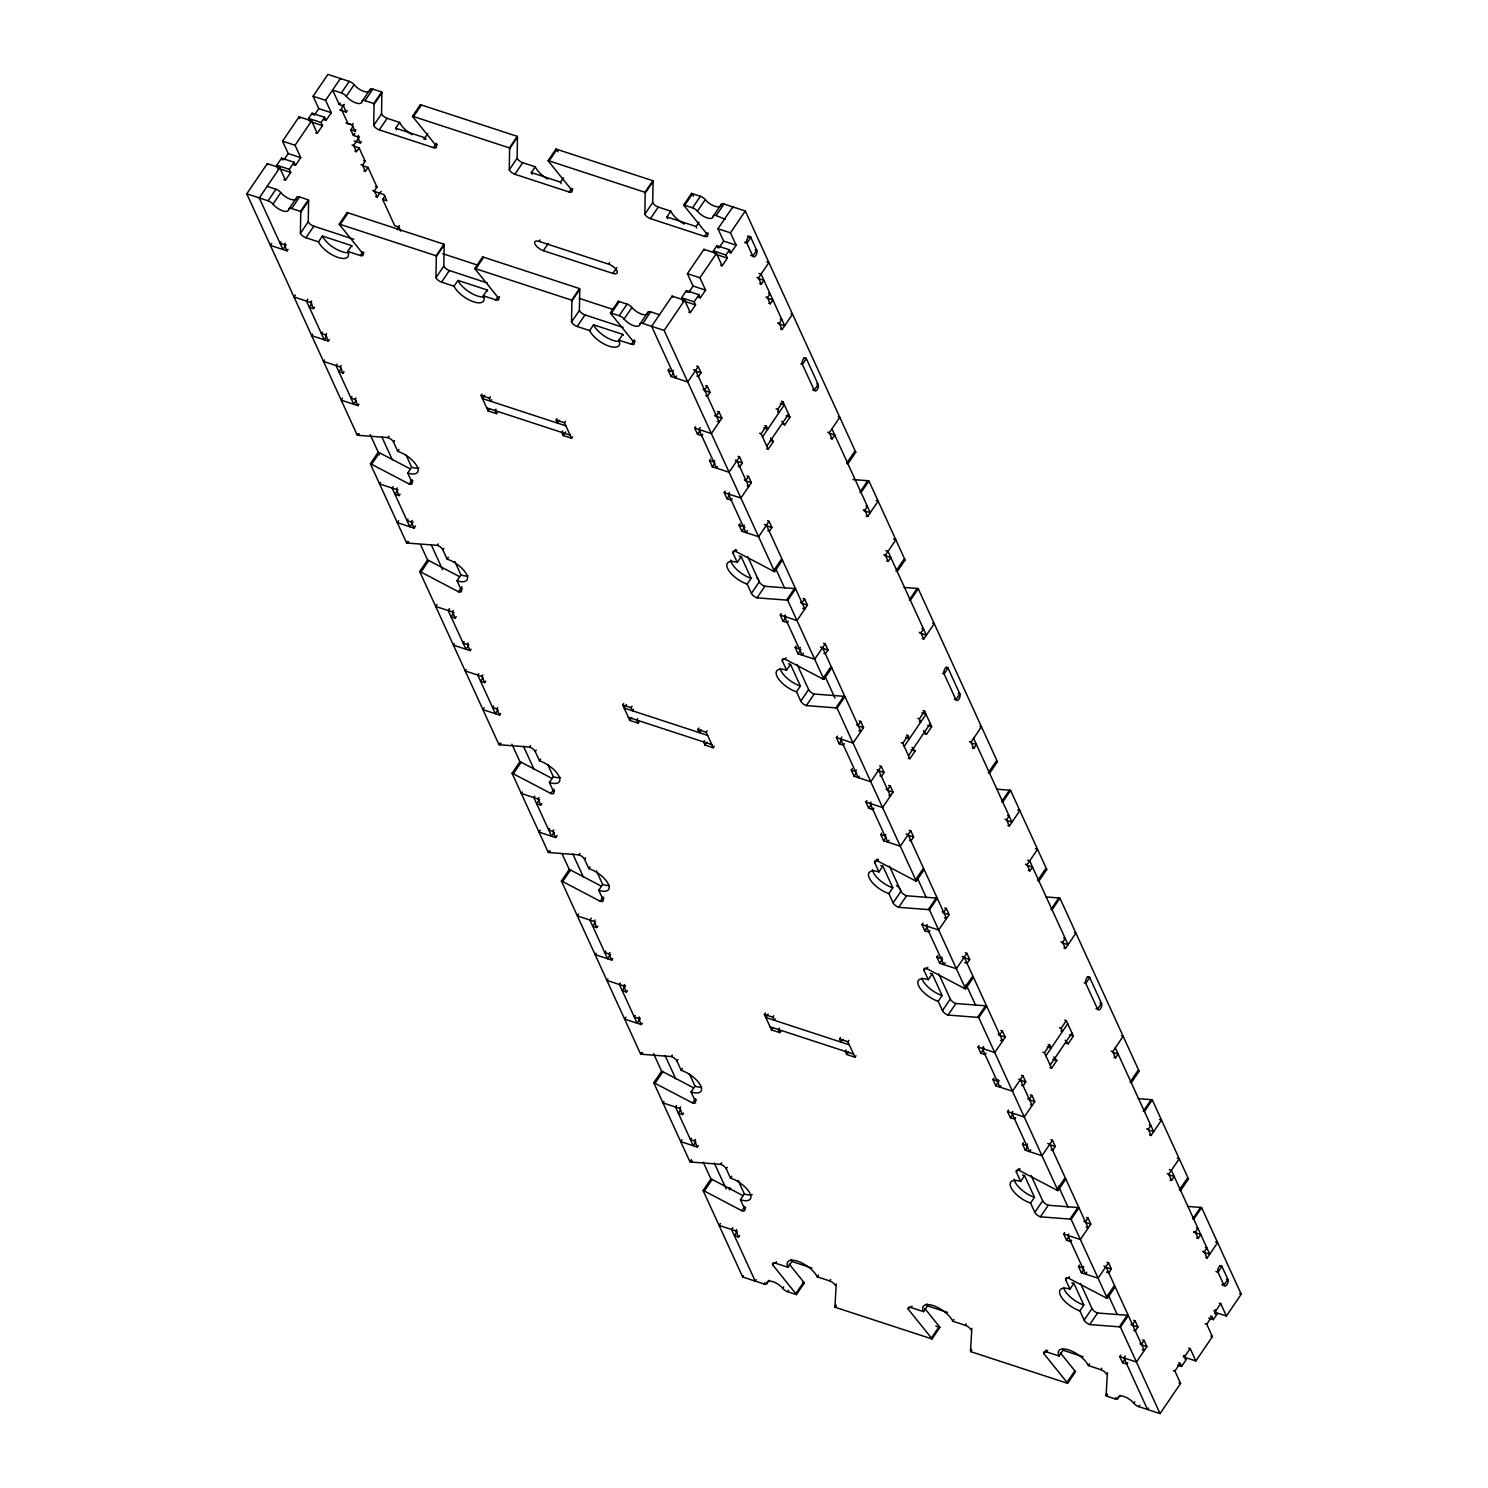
<?xml version="1.0" encoding="UTF-8"?>
<svg xmlns="http://www.w3.org/2000/svg" width="1488" height="1488" viewBox="0 0 1488 1488"><rect width="100%" height="100%" fill="white"/><g stroke="black" fill="none" stroke-linecap="round" stroke-linejoin="round"><path stroke-width="1.5" d="M300.39 233.3L300.743 212.226A5.134 2.139 34.2 0 0 300.502 211.408L308.351 199.857A5.134 2.139 34.2 0 1 308.593 200.675L308.239 221.731L300.39 233.3A5.134 2.139 34.2 0 0 305.97 237.745L318.488 241.856A17.949 7.496 34.2 0 0 338.055 257.461A17.949 7.496 34.2 0 0 347.708 251.416L351.633 245.632L322.412 236.071L318.488 241.856M437.286 144.466L436.3 145.917A5.134 2.139 34.2 0 1 433.547 147.647L379.291 129.884A5.134 2.139 34.2 0 1 373.693 125.42L374.046 104.365A5.134 2.139 34.2 0 0 373.823 103.546L381.672 91.977L372.874 89.113A5.134 2.139 34.2 0 0 369.88 89.875A10.249 4.278 34.2 0 1 363.89 91.438A10.249 4.278 34.2 0 1 354.144 84.723A5.134 2.139 34.2 0 0 349.252 81.375L327.937 74.4L313.094 96.236L318.767 108.605L331.285 112.697L326.039 120.416L323.696 119.635M373.693 125.42L381.542 113.869L381.895 92.814A5.134 2.139 34.2 0 0 381.672 91.977M454.063 286.217L458.006 280.432L487.208 289.993L483.284 295.777A17.949 7.496 34.2 0 1 473.63 301.822A17.949 7.496 34.2 0 1 454.063 286.217L441.545 282.125A5.134 2.139 34.2 0 1 435.965 277.661L436.319 256.606A5.134 2.139 34.2 0 0 436.077 255.769L443.945 244.218L347.113 212.524L339.245 224.093A5.134 2.139 34.2 0 0 339.822 225.023L362.979 253.778A5.134 2.139 34.2 0 1 360.226 255.508L347.708 251.416M435.965 277.661L443.815 266.11L444.168 245.055A5.134 2.139 34.2 0 0 443.945 244.218M572.861 188.846L571.876 190.278A5.134 2.139 34.2 0 1 569.123 192.008L514.867 174.263A5.134 2.139 34.2 0 1 509.268 169.799L509.621 148.744A5.134 2.139 34.2 0 0 509.398 147.907L517.247 136.357L420.416 104.662L412.567 116.231A5.134 2.139 34.2 0 0 413.143 117.161L436.3 145.917M509.268 169.799L517.117 158.249L517.471 137.175A5.134 2.139 34.2 0 0 517.247 136.357M589.657 330.596L593.582 324.812L622.802 334.372L618.859 340.157A17.949 7.496 34.2 0 1 609.224 346.202A17.949 7.496 34.2 0 1 589.657 330.596L577.121 326.486A5.134 2.139 34.2 0 1 571.541 322.022L571.894 300.967A5.134 2.139 34.2 0 0 571.652 300.148L579.52 288.579L482.689 256.903L474.821 268.454A5.134 2.139 34.2 0 0 475.416 269.402L498.573 298.139A5.134 2.139 34.2 0 1 495.802 299.869L483.284 295.777M571.541 322.022L579.39 310.471L579.743 289.416A5.134 2.139 34.2 0 0 579.52 288.579M708.437 233.207L707.451 234.658A5.134 2.139 34.2 0 1 704.698 236.387L650.442 218.624A5.134 2.139 34.2 0 1 644.843 214.16L645.197 193.105A5.134 2.139 34.2 0 0 644.974 192.287L652.823 180.718L555.991 149.042L548.142 160.592A5.134 2.139 34.2 0 0 548.719 161.541L571.876 190.278M644.843 214.16L652.711 202.61L653.065 181.555A5.134 2.139 34.2 0 0 652.823 180.718M924.811 1308.491L939.281 1326.459A5.134 2.139 34.2 0 1 939.858 1327.408L932.009 1338.958L835.177 1307.282A5.134 2.139 34.2 0 1 834.935 1306.445L836.275 1283.939M1060.386 1352.871L1074.857 1370.839A5.134 2.139 34.2 0 1 1075.433 1371.769L1067.584 1383.338L970.753 1351.643A5.134 2.139 34.2 0 1 970.529 1350.825L971.85 1328.319M1173.344 1370.541L1174.906 1371.043L1180.579 1383.431L1160.063 1413.6L1138.748 1406.625A5.134 2.139 34.2 0 1 1133.856 1403.277A10.249 4.278 34.2 0 0 1124.11 1396.562A10.249 4.278 34.2 0 0 1118.12 1398.125A5.134 2.139 34.2 0 1 1115.126 1398.887L1106.328 1396.023A5.134 2.139 34.2 0 1 1106.105 1395.186L1107.444 1372.68M746.548 241.223L746.883 239.828A4.576 2.362 -71.9 0 1 748.799 236.871L749.822 236.406A2.902 1.488 -71.9 0 1 750.659 237.02L756.741 250.3A3.85 1.99 -71.9 0 1 755.83 255.508A3.85 1.99 -71.9 0 1 752.798 256.066L750.715 255.397M410 468.776L379.477 452.761A5.134 2.139 34.2 0 0 378.231 452.24L370.363 463.791A5.134 2.139 34.2 0 1 371.628 464.312L409.2 484.028A5.134 2.139 34.2 0 0 411.953 482.298L407.712 472.998A17.949 7.496 34.2 0 0 417.347 466.953A17.949 7.496 34.2 0 0 397.78 451.348L393.539 442.066A5.134 2.139 34.2 0 0 387.94 437.602L358.348 435.314A5.134 2.139 34.2 0 1 357.213 435.054L246.766 193.812L267.282 163.643L279.8 167.735L285.473 180.122L290.699 172.422L289.286 169.316L276.768 165.224L281.567 158.156L294.085 162.266L295.498 165.354L300.743 157.654L295.07 145.266L282.553 141.174L299.088 116.827L311.606 120.937L317.279 133.306L322.524 125.606L321.092 122.518L308.574 118.408L312.108 113.218L324.626 117.31L326.039 120.416M277.847 168.795L276.768 165.224M283.966 159.811L288.226 153.543L282.553 141.174M314.173 115.357L318.767 108.605M279.8 167.735L259.284 197.923L282.906 249.5L286.18 244.683M295.07 145.266L311.606 120.937M331.285 112.697L325.612 100.328L340.454 78.492L340.864 79.403M246.766 193.812L268.082 200.806L275.95 189.236A5.134 2.139 34.2 0 1 280.823 192.584A10.249 4.278 34.2 0 0 290.588 199.299A10.249 4.278 34.2 0 0 296.558 197.737A5.134 2.139 34.2 0 1 299.553 196.974L308.202 199.801M289.286 169.316L294.085 162.266M321.092 122.518L324.626 117.31M347.206 110.614L346.22 112.046L343.393 105.871L339.208 104.495L332.605 90.061L341.403 92.944L349.252 81.375M339.208 104.495L340.194 103.044M300.353 211.352L291.704 208.525A5.134 2.139 34.2 0 0 288.709 209.306A10.249 4.278 34.2 0 1 282.739 210.85A10.249 4.278 34.2 0 1 272.974 204.154L280.823 192.584M373.823 103.546L365.006 100.663A5.134 2.139 34.2 0 0 362.03 101.444A10.249 4.278 34.2 0 1 356.041 102.988A10.249 4.278 34.2 0 1 346.276 96.292L354.144 84.723M343.393 105.871L344.36 104.42M288.709 209.306L296.558 197.737M362.03 101.444L369.88 89.875M291.704 208.525L299.553 196.974M365.006 100.663L372.874 89.113M271.69 243.474L270.388 245.408L287.072 250.858L288.058 249.426M355.93 129.698L354.962 131.13L352.117 124.955L353.102 123.504M361.361 141.565L360.394 142.997L357.548 136.803L353.381 135.445L350.777 129.772L353.233 126.164M300.743 212.226L308.593 200.675M374.046 104.365L381.895 92.814M281.046 241.856L280.06 243.307L284.245 244.664L287.072 250.858M353.381 135.445L354.851 133.288M284.245 244.664L285.231 243.232M357.548 136.803L358.534 135.371M353.567 146.029L359.054 147.833L356.432 151.683L353.605 145.489L359.482 136.822M305.97 237.745L313.819 226.195L353.735 239.252M379.291 129.884L387.14 118.333L399.658 122.425A17.949 7.496 34.2 0 0 411.99 134.664M362.551 165.633L368.02 167.419L365.397 171.269L362.57 165.094L365.192 161.243L359.054 147.833M396.608 129.828A17.949 7.496 34.2 0 1 395.734 128.21L399.658 122.425M339.822 225.023L347.69 213.472A5.134 2.139 34.2 0 1 347.113 212.524M413.143 117.161L420.992 105.611A5.134 2.139 34.2 0 1 420.416 104.662M295.312 295.052L293.992 296.986L310.694 302.436L313.522 308.63L314.507 307.198M381.133 191.282L377.208 197.067L374.381 190.873L377.003 187.023L368.02 167.419M307.83 299.144L306.509 301.078L324.235 339.766L326.523 336.4M310.694 302.436L311.68 301.004M311.81 303.664L309.355 307.272L313.522 308.63M400.774 231.198L398.877 227.069L394.711 225.711L382.658 199.411L384.908 196.1M425.512 139.295A17.949 7.496 34.2 0 0 424.954 137.77L427.893 133.436M360.226 255.508L362.681 251.9M433.547 147.647L436.486 143.313M362.979 253.778L363.965 252.328M312.685 334.223L311.717 335.674L328.402 341.124L329.387 339.692M322.375 332.122L321.389 333.572L325.574 334.949L328.402 341.124M325.574 334.949L326.56 333.498M324.496 360.003L323.51 361.454L340.213 366.922L343.04 373.116L344.026 371.665M337.013 364.114L336.046 365.546L353.753 404.234L356.376 400.384M340.213 366.922L341.198 365.471M341.329 368.131L338.873 371.74L343.04 373.116M436.319 256.606L444.168 245.055M509.621 148.744L517.471 137.175M342.538 398.207L341.236 400.142L357.92 405.61L358.906 404.159M351.893 396.608L350.908 398.059L355.093 399.416L357.92 405.61M355.093 399.416L356.078 397.966M441.545 282.125L449.413 270.556L487.487 283.036M514.867 174.263L522.716 162.694L535.234 166.805A17.949 7.496 34.2 0 0 547.584 179.025M532.183 174.208A17.949 7.496 34.2 0 1 531.309 172.571L535.234 166.805M357.213 435.054L358.199 433.622M358.348 435.314L359.333 433.882M475.416 269.402L483.265 257.833A5.134 2.139 34.2 0 1 482.689 256.903M548.719 161.541L556.568 149.972A5.134 2.139 34.2 0 1 555.991 149.042M561.088 183.656A17.949 7.496 34.2 0 0 560.53 182.131L563.468 177.797M387.94 437.602L388.926 436.151M371.628 464.312L379.477 452.761M393.539 442.066L394.525 440.615M495.802 299.869L497.773 296.986M569.123 192.008L571.578 188.399M498.573 298.139L499.54 296.707M539.084 241.391L608.648 264.157A7.682 3.218 34.2 0 1 617.036 270.853A7.682 3.218 34.2 0 1 612.907 273.439L543.343 250.672A7.682 3.218 34.2 0 1 534.955 243.976A7.682 3.218 34.2 0 1 539.084 241.391L540.07 239.94M397.78 451.348L399.007 449.543M380.593 482.521L379.607 483.953L396.292 489.422L399.137 495.616L400.105 494.165M543.343 250.672L548.254 243.455M393.111 486.613L392.125 488.064L409.832 526.752L413.106 521.935M396.292 489.422L397.277 487.971M407.712 472.998L411.637 467.232L406.057 455.049M397.91 489.905L394.952 494.239L399.137 495.616M409.2 484.028L412.139 479.694M411.953 482.298L412.939 480.847M497.438 412.213L496.453 413.664L488.101 410.93L481.015 395.455L482 394.022M398.617 520.726L397.315 522.641L414.017 528.11L415.487 525.934M484.772 395.138L482.447 398.561L565.905 425.866M491.765 399.844L490.78 401.295L489.366 398.189L490.352 396.738M407.991 519.107L407.005 520.558L411.172 521.916L414.017 528.11M411.172 521.916L412.157 520.465M488.101 410.93L489.571 408.772M496.025 409.126L495.039 410.576L496.453 413.664M459.346 576.526L428.804 560.511A5.134 2.139 34.2 0 0 427.558 559.99L419.709 571.541A5.134 2.139 34.2 0 1 420.955 572.062L458.527 591.778A5.134 2.139 34.2 0 0 461.299 590.048L457.039 580.766A17.949 7.496 34.2 0 0 466.693 574.703A17.949 7.496 34.2 0 0 447.125 559.097L442.866 549.816A5.134 2.139 34.2 0 0 437.286 545.352L407.675 543.083A5.134 2.139 34.2 0 1 406.54 542.822L407.526 541.372M571.894 300.967L579.743 289.416M645.197 193.105L653.065 181.555M407.675 543.083L408.661 541.632M608.648 264.157L609.634 262.706M612.907 273.439L616.832 267.654M577.121 326.486L584.989 314.935L623.063 327.397M650.442 218.624L658.291 207.074L670.809 211.166A17.949 7.496 34.2 0 0 684.275 224.056M437.286 545.352L438.253 543.901M420.955 572.062L428.804 560.511M667.759 218.569A17.949 7.496 34.2 0 1 666.884 216.95L670.809 211.166M442.866 549.816L443.852 548.365M618.859 340.157L631.396 344.249A5.134 2.139 34.2 0 0 634.148 342.519L610.991 313.763A5.134 2.139 34.2 0 1 610.415 312.815L618.264 301.264L627.062 304.147A5.134 2.139 34.2 0 1 631.954 307.495A10.249 4.278 34.2 0 0 641.7 314.191A10.249 4.278 34.2 0 0 647.689 312.647A5.134 2.139 34.2 0 1 650.684 311.866L659.482 314.749M707.451 234.658L684.294 205.902A5.134 2.139 34.2 0 1 683.717 204.953L691.567 193.403L700.383 196.286A5.134 2.139 34.2 0 1 705.256 199.634A10.249 4.278 34.2 0 0 715.021 206.33A10.249 4.278 34.2 0 0 720.992 204.786A5.134 2.139 34.2 0 1 723.986 204.005L745.302 210.998L855.767 452.222L847.9 463.791A5.134 2.139 34.2 0 1 846.653 463.27L854.503 451.72A5.134 2.139 34.2 0 0 855.767 452.222M610.991 313.763L618.841 302.213A5.134 2.139 34.2 0 1 618.264 301.264M684.294 205.902L692.162 194.351A5.134 2.139 34.2 0 1 691.567 193.403M447.125 559.097L448.353 557.293M610.415 312.815L619.213 315.698L627.062 304.147M683.717 204.953L692.515 207.836L700.383 196.286M1160.063 1413.6L1120.464 1327.11A5.134 2.139 34.2 0 0 1119.329 1326.831L1089.737 1324.562A5.134 2.139 34.2 0 1 1084.138 1320.098L1079.897 1310.816A17.949 7.496 34.2 0 1 1060.33 1295.211A17.949 7.496 34.2 0 1 1069.965 1289.147L1065.724 1279.866A5.134 2.139 34.2 0 1 1068.477 1278.136L1106.068 1297.852L1113.917 1286.302A5.134 2.139 34.2 0 0 1115.163 1286.822L1107.314 1298.373L1071.137 1219.342A5.134 2.139 34.2 0 0 1070.002 1219.081L1040.391 1216.812A5.134 2.139 34.2 0 1 1034.811 1212.348L1030.552 1203.067A17.949 7.496 34.2 0 1 1010.984 1187.461A17.949 7.496 34.2 0 1 1020.638 1181.398L1016.397 1172.116A5.134 2.139 34.2 0 1 1019.15 1170.386L1056.722 1190.102L1064.571 1178.533A5.134 2.139 34.2 0 0 1065.836 1179.054L1057.987 1190.623L978.769 1017.625A5.134 2.139 34.2 0 0 977.635 1017.364L948.042 1015.076A5.134 2.139 34.2 0 1 942.443 1010.612L938.203 1001.331A17.949 7.496 34.2 0 1 918.635 985.726A17.949 7.496 34.2 0 1 928.289 979.681L924.029 970.381A5.134 2.139 34.2 0 1 926.782 968.651L964.373 988.367L972.222 976.816A5.134 2.139 34.2 0 0 973.468 977.337L965.619 988.888L929.442 909.856A5.134 2.139 34.2 0 0 928.307 909.596L898.715 907.327A5.134 2.139 34.2 0 1 893.116 902.863L888.875 893.581A17.949 7.496 34.2 0 1 869.29 877.976A17.949 7.496 34.2 0 1 878.943 871.912L874.702 862.631A5.134 2.139 34.2 0 1 877.455 860.901L915.027 880.617L922.895 869.048A5.134 2.139 34.2 0 0 924.141 869.569L916.292 881.138L837.074 708.139A5.134 2.139 34.2 0 0 835.94 707.879L806.347 705.591A5.134 2.139 34.2 0 1 800.767 701.146L796.508 691.846A17.949 7.496 34.2 0 1 776.941 676.24A17.949 7.496 34.2 0 1 786.594 670.195L782.335 660.914A5.134 2.139 34.2 0 1 785.087 659.184L822.678 678.881L830.527 667.331A5.134 2.139 34.2 0 0 831.773 667.852L823.924 679.402L787.747 600.371A5.134 2.139 34.2 0 0 786.613 600.11L757.02 597.841A5.134 2.139 34.2 0 1 751.421 593.377L747.181 584.096A17.949 7.496 34.2 0 1 727.613 568.49A17.949 7.496 34.2 0 1 737.248 562.427L733.007 553.145A5.134 2.139 34.2 0 1 735.76 551.416L773.332 571.132L781.2 559.581A5.134 2.139 34.2 0 0 782.446 560.102L774.597 571.652L664.15 330.41L642.816 323.435A5.134 2.139 34.2 0 0 639.821 324.198A10.249 4.278 34.2 0 1 633.851 325.76A10.249 4.278 34.2 0 1 624.086 319.046L631.954 307.495M725.344 219.35L716.137 215.574A5.134 2.139 34.2 0 0 713.143 216.337A10.249 4.278 34.2 0 1 707.153 217.899A10.249 4.278 34.2 0 1 697.407 211.184L705.256 199.634M559.525 420.248L557.572 423.131L556.159 420.044L557.126 418.593M437.007 604.537L435.686 606.472L452.389 611.921L455.216 618.115L456.202 616.664M696.663 228.036A17.949 7.496 34.2 0 0 696.105 226.511L699.044 222.177M457.039 580.766L460.964 574.982L454.77 561.441M572.564 436.802L571.578 438.253L564.491 422.778L565.477 421.327M562.799 430.981L561.813 432.431L563.227 435.519L571.578 438.253M563.227 435.519L565.682 431.911M639.821 324.198L647.689 312.647M713.143 216.337L720.992 204.786M458.527 591.778L461.968 586.718M461.299 590.048L462.266 588.597M642.816 323.435L650.684 311.866M716.137 215.574L723.986 204.005M449.525 608.629L448.204 610.564L465.93 649.252L468.869 644.918M631.396 344.249L634.334 339.915M704.698 236.387L707.153 232.779M634.148 342.519L635.134 341.068M452.389 611.921L453.375 610.489M453.989 612.424L451.05 616.757L455.216 618.115M733.193 207.799L732.784 206.888L717.96 228.724L730.478 232.816L736.132 245.204L730.906 252.904L729.492 249.817L716.974 245.706L713.44 250.895L725.958 255.006L727.372 258.094L722.145 265.794L716.472 253.425L703.954 249.333L687.4 273.662L699.918 277.754L705.591 290.141L700.364 297.842L698.951 294.754L686.414 290.662L681.616 297.712L694.133 301.822L695.566 304.91L690.32 312.61L684.647 300.241L672.13 296.131L651.632 326.318L675.236 377.896L676.556 375.962M682.713 301.283L681.616 297.712M688.814 292.299L693.073 286.049L687.4 273.662M719.039 247.845L723.614 241.093L717.96 228.724M664.15 330.41L684.647 300.241M699.918 277.754L716.472 253.425M730.478 232.816L745.302 210.998M454.379 643.709L453.394 645.141L470.096 650.609L471.082 649.159M694.133 301.822L698.951 294.754M725.958 255.006L729.492 249.817M464.07 641.607L463.084 643.058L467.269 644.416L470.096 650.609M467.269 644.416L468.236 642.983M750.826 237.392L746.902 243.176L744.818 242.488M696.663 366.067L698.225 366.587L687.754 381.988L671.069 376.52L668.224 370.345L669.209 368.894M466.19 669.488L465.205 670.939L481.907 676.408L484.735 682.601L485.72 681.151M673.394 370.252L672.409 371.702L668.224 370.345M671.069 376.52L673.525 372.911M478.708 673.599L477.722 675.031L495.448 713.719L498.052 709.869M481.907 676.408L482.893 674.957M483.023 677.617L480.568 681.225L484.735 682.601M758.434 278.516L763.902 280.321L761.279 284.171L758.452 277.977L768.924 262.576L766.841 261.888M698.225 366.587L701.071 372.763L698.449 376.631L696.886 376.111M484.232 707.693L482.912 709.627L499.615 715.096L500.6 713.645M705.647 385.671L707.209 386.173L704.587 390.042L703.024 389.521M767.399 298.121L772.886 299.925L770.263 303.775L767.417 297.581L770.04 293.731L768.478 293.21M493.588 706.093L492.602 707.525L496.787 708.902L499.615 715.096M707.209 386.173L710.036 392.367L707.414 396.217L705.851 395.715M496.787 708.902L497.755 707.451M702.671 434.217L701.685 435.668L697.519 434.291L694.673 428.098L695.659 426.665M700.16 427.54L698.858 429.474L716.565 468.162L717.551 466.711M697.519 434.291L699.974 430.683M717.458 411.451L719.02 411.971L716.398 415.822L714.835 415.319M790.984 313.633L792.546 314.154L782.074 329.555L779.228 323.361L781.851 319.511L780.289 319.009M551.695 778.243L521.172 762.228A5.134 2.139 34.2 0 0 519.907 761.726L512.058 773.276A5.134 2.139 34.2 0 1 513.323 773.797L550.895 793.495A5.134 2.139 34.2 0 0 553.648 791.765L549.407 782.483A17.949 7.496 34.2 0 0 559.042 776.438A17.949 7.496 34.2 0 0 539.474 760.833L535.234 751.533A5.134 2.139 34.2 0 0 529.635 747.088L500.042 744.8A5.134 2.139 34.2 0 1 498.908 744.539L499.894 743.107M719.02 411.971L721.847 418.165L711.376 433.566L694.673 428.098M500.042 744.8L501.028 743.368M737.992 456.332L739.555 456.853L729.083 472.254L712.399 466.786L709.553 460.61L710.539 459.16M714.705 460.517L713.738 461.968L709.553 460.61M712.399 466.786L714.854 463.177M529.635 747.088L530.621 745.637M513.323 773.797L521.172 762.228M535.234 751.533L536.219 750.101M770.449 437.937L773.425 441.545L768.18 449.264L761.093 433.789L766.339 426.07L764.776 425.568M777.536 411.971L779.098 412.474L777.685 409.386L782.93 401.686L781.349 401.165M539.474 760.833L540.702 759.01M739.555 456.853L742.4 463.028L739.778 466.897L738.215 466.376M732.189 498.685L731.203 500.135L727.037 498.778L724.191 492.584L725.177 491.133M762.544 436.858L784.362 404.755L780.177 403.378M522.269 792.007L521.302 793.439L537.986 798.907L540.832 805.101L541.799 803.65M729.362 492.509L728.376 493.942L746.083 532.63L747.385 530.714M727.037 498.778L729.976 494.444M766.785 446.14L788.603 414.036M746.976 475.937L748.538 476.439L745.916 480.308L744.353 479.787M783.209 424.34L784.771 424.861L789.998 417.161L782.93 401.686M534.806 796.099L533.82 797.549L551.527 836.219L554.15 832.369M748.538 476.439L751.366 482.633L740.894 498.052L724.191 492.584M537.986 798.907L538.972 797.456M549.407 782.483L553.331 776.717L547.751 764.516M539.605 799.391L536.647 803.725L540.832 805.101M550.895 793.495L553.834 789.161M553.648 791.765L554.633 790.333M767.51 520.819L769.073 521.321L758.601 536.74L741.917 531.272L739.071 525.078L740.057 523.627M744.242 525.004L743.256 526.436L739.071 525.078M639.133 721.699L638.147 723.149L629.796 720.415L622.709 704.94L623.695 703.489M741.917 531.272L744.856 526.938M540.311 830.211L539.009 832.127L555.694 837.595L557.182 835.419M626.467 704.605L624.123 708.046L707.6 735.351M733.007 553.145L735.463 549.537M735.76 551.416L736.746 549.983M633.46 709.33L632.474 710.762L631.061 707.674L632.047 706.223M549.667 828.593L548.7 830.044L552.866 831.401L555.694 837.595M552.866 831.401L553.852 829.951M629.796 720.415L631.768 717.532M737.248 562.427L741.191 556.661A17.949 7.496 34.2 0 0 739.108 556.084M829.281 433.268L834.749 435.054L832.127 438.904L829.3 432.729L839.771 417.31L838.209 416.807M637.72 718.611L636.734 720.062L638.147 723.149M601.04 886.011L570.499 869.996A5.134 2.139 34.2 0 0 569.253 869.476L561.404 881.026A5.134 2.139 34.2 0 1 562.65 881.547L600.222 901.263A5.134 2.139 34.2 0 0 602.975 899.533L598.734 890.252A17.949 7.496 34.2 0 0 608.387 884.188A17.949 7.496 34.2 0 0 588.82 868.583L584.561 859.301A5.134 2.139 34.2 0 0 578.981 854.837L549.37 852.568A5.134 2.139 34.2 0 1 548.235 852.289L549.221 850.857M549.37 852.568L550.355 851.117M769.073 521.321L771.919 527.515L769.296 531.365L767.734 530.844M747.181 584.096L751.105 578.311L741.191 556.661M751.421 593.377L759.271 581.827L747.776 556.679M578.981 854.837L579.948 853.387M562.65 881.547L570.499 869.996M757.02 597.841L764.869 586.291L794.462 588.56A5.134 2.139 34.2 0 1 795.596 588.82L787.747 600.371M584.561 859.301L585.547 857.851M588.82 868.583L590.048 866.779M701.22 729.734L699.267 732.617L697.835 729.529L698.821 728.078M786.613 600.11L794.462 588.56M867.783 480.698L859.915 492.249A5.134 2.139 34.2 0 1 861.05 492.509L868.918 480.959A5.134 2.139 34.2 0 0 867.783 480.698L852.977 479.564M788.268 621.203L787.301 622.635L783.116 621.277L780.289 615.083L781.274 613.633M578.683 914.023L577.381 915.938L594.084 921.407L596.911 927.601L597.897 926.15M785.441 615.009L784.455 616.46L802.162 655.129L803.483 653.213M598.734 890.252L602.659 884.467L596.465 870.926M714.259 746.288L713.273 747.739L706.186 732.263L707.172 730.813M783.116 621.277L786.073 616.943M704.494 740.466L703.508 741.917L704.921 745.004L713.273 747.739M704.921 745.004L706.893 742.121M803.055 598.436L804.617 598.957L801.995 602.807L800.432 602.287M876.06 500.452L878.143 501.121L867.671 516.541L864.844 510.347L867.467 506.497L865.886 505.994M600.222 901.263L603.179 896.929M602.975 899.533L603.961 898.082M591.22 918.115L589.899 920.049L607.606 958.737L610.564 954.403M804.617 598.957L807.463 605.132L796.973 620.552L780.289 615.083M594.084 921.407L595.051 919.975M595.684 921.909L592.745 926.243L596.911 927.601M782.335 660.914L783.804 658.738M785.087 659.184L786.073 657.733M823.608 643.318L825.17 643.82L814.699 659.24L797.996 653.771L795.169 647.578L796.154 646.145M800.321 647.503L799.335 648.954L795.169 647.578M786.594 670.195L790.519 664.411A17.949 7.496 34.2 0 0 788.435 663.834M797.996 653.771L800.935 649.438M596.074 953.194L595.088 954.626L611.791 960.095L612.777 958.644M605.765 951.092L604.779 952.543L608.964 953.901L611.791 960.095M608.964 953.901L609.931 952.469M884.579 555.508L890.828 557.554L888.224 561.422L885.379 555.229L895.85 539.809L893.507 539.047M796.508 691.846L800.432 686.08L790.519 664.411M825.17 643.82L827.998 650.014L825.375 653.864L823.813 653.362M607.885 978.974L606.899 980.425L623.602 985.893L626.429 992.068L627.415 990.636M800.767 701.146L808.616 689.576L797.103 664.429M905.095 559.99L897.245 571.541A5.134 2.139 34.2 0 1 895.981 571.02L903.848 559.469A5.134 2.139 34.2 0 0 905.095 559.99L868.918 480.959M806.347 705.591L814.196 694.04L843.808 696.31A5.134 2.139 34.2 0 1 844.942 696.57L837.074 708.139M620.403 983.084L619.417 984.517L637.143 1023.205L640.398 1018.387M623.602 985.893L624.569 984.442M625.685 985.651L622.263 990.71L626.429 992.068M625.927 1017.178L624.607 1019.113L641.309 1024.562L642.295 1023.13M835.94 707.879L843.808 696.31M917.11 588.448L909.261 600.017A5.134 2.139 34.2 0 1 910.396 600.278L918.245 588.709A5.134 2.139 34.2 0 0 917.11 588.448L904.165 587.462M635.283 1015.579L634.297 1017.011L638.482 1018.387L641.309 1024.562M638.482 1018.387L639.449 1016.936M844.366 743.702L843.38 745.153L839.213 743.777L836.368 737.583L837.353 736.151M841.855 737.025L840.553 738.959L858.26 777.647L859.246 776.197M839.213 743.777L841.669 740.168M859.134 720.936L860.715 721.457L858.092 725.307L856.53 724.786M932.66 623.119L934.241 623.639L923.769 639.04L920.923 632.846L923.546 628.996L921.983 628.494M693.389 1087.728L662.867 1071.713A5.134 2.139 34.2 0 0 661.602 1071.193L653.753 1082.762A5.134 2.139 34.2 0 1 654.999 1083.283L692.59 1102.98A5.134 2.139 34.2 0 0 695.342 1101.25L691.083 1091.969A17.949 7.496 34.2 0 0 700.736 1085.924A17.949 7.496 34.2 0 0 681.169 1070.3L676.928 1061.018A5.134 2.139 34.2 0 0 671.33 1056.554L641.737 1054.285A5.134 2.139 34.2 0 1 640.603 1054.025L641.588 1052.574M860.715 721.457L863.542 727.651L853.07 743.051L836.368 737.583M641.737 1054.285L642.723 1052.834M879.687 765.818L881.249 766.339L870.778 781.739L854.093 776.271L851.248 770.077L852.233 768.645M856.4 770.003L855.433 771.454L851.248 770.077M854.093 776.271L856.53 772.663M671.33 1056.554L672.316 1055.122M654.999 1083.283L662.867 1071.713M676.928 1061.018L677.896 1059.586M912.125 747.422L915.12 751.031L909.875 758.75L902.788 743.275L908.033 735.556L906.471 735.053M919.231 721.457L920.793 721.959L919.379 718.871L924.606 711.171L923.044 710.65M681.169 1070.3L682.397 1068.496M881.249 766.339L884.095 772.514L881.473 776.364L879.91 775.862M873.884 808.17L872.898 809.621L868.732 808.263L865.886 802.069L866.872 800.618M904.239 746.325L926.057 714.24L921.872 712.864M663.964 1101.473L662.997 1102.924L679.681 1108.393L682.508 1114.586L683.494 1113.136M871.057 801.995L870.071 803.427L887.778 842.115L889.08 840.199M868.732 808.263L871.187 804.636M908.48 755.625L930.298 723.521M888.652 785.422L890.233 785.924L887.611 789.775L886.048 789.272M924.904 733.826L926.466 734.347L931.693 726.646L924.606 711.171M676.482 1105.584L675.515 1107.016L693.222 1145.704L695.845 1141.854M890.233 785.924L893.06 792.118L882.589 807.538L865.886 802.069M679.681 1108.393L680.667 1106.942M691.083 1091.969L695.026 1086.184L689.446 1074.001M680.797 1109.602L678.342 1113.21L682.508 1114.586M692.59 1102.98L695.528 1098.646M695.342 1101.25L696.328 1099.818M909.205 830.285L910.768 830.806L900.296 846.207L883.612 840.757L880.766 834.563L881.752 833.113M885.918 834.489L884.951 835.921L880.766 834.563M780.828 1031.184L779.842 1032.635L771.491 1029.901L764.404 1014.425L765.39 1012.975M883.612 840.757L886.067 837.13M682.006 1139.678L680.704 1141.612L697.388 1147.081L698.374 1145.63M768.143 1014.091L765.818 1017.513L849.295 1044.836M874.702 862.631L877.157 859.022M877.455 860.901L878.441 859.469M775.155 1018.815L774.169 1020.247L772.756 1017.16L773.741 1015.709M691.362 1138.078L690.395 1139.51L694.561 1140.887L697.388 1147.081M694.561 1140.887L695.547 1139.436M771.491 1029.901L772.96 1027.724M878.943 871.912L882.868 866.146A17.949 7.496 34.2 0 0 880.803 865.551M970.957 742.754L976.444 744.539L973.822 748.39L970.994 742.196L981.466 726.795L979.904 726.274M779.396 1028.096L778.429 1029.529L779.842 1032.635M742.735 1195.496L712.194 1179.482A5.134 2.139 34.2 0 0 710.948 1178.961L703.08 1190.512A5.134 2.139 34.2 0 1 704.345 1191.032L741.917 1210.748A5.134 2.139 34.2 0 0 744.67 1209.019L740.429 1199.719A17.949 7.496 34.2 0 0 750.082 1193.674A17.949 7.496 34.2 0 0 730.515 1178.068L726.256 1168.787A5.134 2.139 34.2 0 0 720.657 1164.323L691.064 1162.035A5.134 2.139 34.2 0 1 689.93 1161.775L691.399 1159.617M691.064 1162.035L692.05 1160.603M910.768 830.806L913.613 837L910.991 840.85L909.428 840.329M888.875 893.581L892.8 887.797L882.868 866.146M893.116 902.863L900.965 891.312L889.452 866.165M720.657 1164.323L721.643 1162.872M704.345 1191.032L712.194 1179.482M997.444 761.707L989.594 773.276A5.134 2.139 34.2 0 1 988.348 772.756L996.197 761.186A5.134 2.139 34.2 0 0 997.444 761.707L918.245 588.709M898.715 907.327L906.564 895.776L936.157 898.045A5.134 2.139 34.2 0 1 937.291 898.306L929.442 909.856M726.256 1168.787L727.241 1167.336M730.515 1178.068L731.743 1176.264M729.287 1189.768L730.255 1188.335L728.692 1187.815M842.915 1039.219L840.943 1042.102L839.53 1039.015L840.515 1037.564M928.307 909.596L936.157 898.045M1009.478 790.184L1001.61 801.734A5.134 2.139 34.2 0 1 1002.745 801.995L1010.612 790.444A5.134 2.139 34.2 0 0 1009.478 790.184L996.514 789.179M929.963 930.688L928.977 932.12L924.811 930.763L921.983 924.569L922.969 923.118M720.378 1223.508L719.076 1225.424L735.779 1230.892L738.606 1237.086L739.592 1235.635M927.136 924.494L926.15 925.927L943.857 964.615L945.178 962.699M740.429 1199.719L744.353 1193.953L738.16 1180.412M855.953 1055.773L854.968 1057.224L847.881 1041.749L848.867 1040.298M924.811 930.763L927.749 926.429M846.188 1049.951L845.203 1051.384L846.616 1054.49L854.968 1057.224M846.616 1054.49L848.588 1051.588M944.75 907.922L946.312 908.443L943.69 912.293L942.127 911.772M1017.755 809.937L1019.838 810.607L1009.366 826.026L1006.539 819.832L1009.143 815.982L1007.581 815.461M741.917 1210.748L744.856 1206.415M744.67 1209.019L745.655 1207.568M732.896 1227.6L731.594 1229.534L755.216 1281.112L756.202 1279.661M946.312 908.443L949.139 914.618L938.668 930.037L921.983 924.569M735.779 1230.892L736.746 1229.441M737.378 1231.376L734.421 1235.71L738.606 1237.086M924.029 970.381L925.499 968.223M926.782 968.651L927.768 967.219M965.284 952.804L966.865 953.306L956.393 968.725L939.691 963.257L936.863 957.063L937.831 955.612M942.016 956.989L941.03 958.439L936.863 957.063M928.289 979.681L932.213 973.896A17.949 7.496 34.2 0 0 930.13 973.319M939.691 963.257L942.629 958.923M789.235 1264.13L803.706 1282.098A5.134 2.139 34.2 0 1 804.283 1283.047L796.433 1294.597L787.617 1291.714A5.134 2.139 34.2 0 1 782.744 1288.366A10.249 4.278 34.2 0 0 772.979 1281.67A10.249 4.278 34.2 0 0 767.008 1283.214A5.134 2.139 34.2 0 1 764.014 1283.995L742.698 1277.002L743.516 1275.793M1026.274 864.993L1032.523 867.039L1029.919 870.889L1027.073 864.714L1037.545 849.295L1035.462 848.625M938.203 1001.331L942.127 995.565L932.213 973.896M966.865 953.306L969.692 959.5L967.07 963.35L964.726 962.587M942.443 1010.612L950.311 999.062L938.798 973.915M796.433 1294.597A5.134 2.139 34.2 0 0 795.838 1293.649L772.681 1264.893L774.169 1262.735M772.681 1264.893A5.134 2.139 34.2 0 1 775.453 1263.182L776.42 1261.731M764.014 1283.995L764.999 1282.544M1046.789 869.476L1038.922 881.026A5.134 2.139 34.2 0 1 1037.675 880.505L1045.525 868.955A5.134 2.139 34.2 0 0 1046.789 869.476L1010.612 790.444M948.042 1015.076L955.891 1003.526L985.502 1005.795A5.134 2.139 34.2 0 1 986.637 1006.055L978.769 1017.625M767.008 1283.214L768.961 1280.331M775.453 1263.182L787.97 1267.274L791.895 1261.489A17.949 7.496 34.2 0 1 791.244 1259.592M782.744 1288.366L783.73 1286.915M787.617 1291.714L788.603 1290.263M977.635 1017.364L985.502 1005.795M1058.805 897.934L1050.956 909.503A5.134 2.139 34.2 0 1 1052.09 909.763L1059.94 898.194A5.134 2.139 34.2 0 0 1058.805 897.934L1045.859 896.948M795.838 1293.649L803.706 1282.098M787.97 1267.274A17.949 7.496 34.2 0 1 797.624 1261.21A17.949 7.496 34.2 0 1 817.191 1276.834L818.419 1275.03M986.06 1053.188L985.075 1054.62L980.89 1053.262L978.062 1047.068L979.048 1045.636M983.549 1046.51L982.247 1048.445L999.955 1087.133L1000.94 1085.682M980.89 1053.262L984.331 1048.203M817.191 1276.834L829.709 1280.926L830.695 1279.494M1000.829 1030.421L1002.391 1030.942L999.787 1034.792L998.225 1034.272M1074.355 932.604L1075.917 933.125L1065.445 948.526L1062.618 942.332L1065.241 938.482L1063.678 937.979M1002.391 1030.942L1005.237 1037.136L994.765 1052.537L978.062 1047.068M834.935 1306.445L835.921 1304.995M835.177 1307.282L836.163 1305.832M1021.382 1075.303L1022.944 1075.805L1012.472 1091.225L995.77 1085.756L992.942 1079.563L993.928 1078.13M998.095 1079.488L997.109 1080.939L992.942 1079.563M995.77 1085.756L999.211 1080.697M1053.82 1056.908L1056.815 1060.516L1051.57 1068.217L1044.483 1052.741L1049.728 1045.041L1048.166 1044.539M1060.925 1030.942L1062.488 1031.444L1061.074 1028.357L1066.301 1020.656L1064.738 1020.136M1022.944 1075.805L1025.771 1081.999L1023.167 1085.849L1021.586 1085.347M1015.579 1117.655L1014.593 1119.106L1010.426 1117.73L1007.581 1111.555L1008.566 1110.104M1045.915 1055.81L1067.733 1023.707M1012.733 1111.462L1011.766 1112.912L1029.473 1151.6L1030.775 1149.666M1010.426 1117.73L1012.882 1114.121M1050.175 1065.092L1071.992 1033.007M1030.347 1094.908L1031.909 1095.41L1029.305 1099.26L1027.743 1098.758M1065.799 1043.051L1068.161 1043.832L1073.387 1036.113L1066.301 1020.656M1031.909 1095.41L1034.755 1101.604L1024.283 1117.004L1007.581 1111.555M932.009 1338.958A5.134 2.139 34.2 0 0 931.432 1338.028L908.275 1309.273L909.745 1307.096M908.275 1309.273A5.134 2.139 34.2 0 1 911.028 1307.543L912.014 1306.092M1050.9 1139.771L1052.462 1140.292L1041.991 1155.692L1025.288 1150.243L1022.461 1144.049L1023.446 1142.598M1027.613 1143.974L1026.627 1145.407L1022.461 1144.049M1025.288 1150.243L1027.743 1146.616M1016.397 1172.116L1018.852 1168.508M1019.15 1170.386L1020.136 1168.936M911.028 1307.543L923.546 1311.635L927.47 1305.869A17.949 7.496 34.2 0 1 926.819 1303.972M1020.638 1181.398L1024.562 1175.632A17.949 7.496 34.2 0 0 1022.498 1175.036M1112.652 1052.239L1118.139 1054.025L1115.516 1057.875L1112.689 1051.681L1123.161 1036.28L1121.599 1035.76M1052.462 1140.292L1055.29 1146.485L1052.686 1150.336L1051.123 1149.815M931.432 1338.028L939.281 1326.459M1030.552 1203.067L1034.495 1197.282L1024.562 1175.632M923.546 1311.635A17.949 7.496 34.2 0 1 933.199 1305.59A17.949 7.496 34.2 0 1 952.766 1321.195L953.994 1319.391M1034.811 1212.348L1042.66 1200.797L1031.147 1175.65M952.766 1321.195L965.284 1325.306L966.27 1323.855M1040.391 1216.812L1048.259 1205.261L1077.851 1207.531A5.134 2.139 34.2 0 1 1078.986 1207.791L1071.137 1219.342M1139.138 1071.193L1131.289 1082.762A5.134 2.139 34.2 0 1 1130.043 1082.241L1137.892 1070.672A5.134 2.139 34.2 0 0 1139.138 1071.193L1059.94 898.194M970.529 1350.825L971.497 1349.374M970.753 1351.643L971.738 1350.193M1070.002 1219.081L1077.851 1207.531M1151.154 1099.669L1143.305 1111.22A5.134 2.139 34.2 0 1 1144.439 1111.48L1152.289 1099.93A5.134 2.139 34.2 0 0 1151.154 1099.669L1138.208 1098.665M1071.658 1240.155L1070.672 1241.606L1066.505 1240.248L1063.678 1234.054L1064.645 1232.603M1068.83 1233.98L1067.845 1235.412L1085.552 1274.1L1086.872 1272.184M1066.505 1240.248L1068.961 1236.64M1086.445 1217.407L1088.007 1217.909L1085.384 1221.778L1083.822 1221.257M1159.45 1119.422L1161.533 1120.092L1151.061 1135.511L1148.234 1129.318L1150.838 1125.467L1149.275 1124.947M1088.007 1217.909L1090.834 1224.103L1080.362 1239.523L1063.678 1234.054M1065.724 1279.866L1067.194 1277.708M1068.477 1278.136L1069.463 1276.704M1106.979 1262.289L1108.541 1262.791L1098.07 1278.192L1081.385 1272.742L1078.54 1266.548L1079.525 1265.098M1083.71 1266.474L1082.725 1267.906L1078.54 1266.548M1069.965 1289.147L1073.908 1283.381A17.949 7.496 34.2 0 0 1071.825 1282.805M1081.385 1272.742L1083.841 1269.134M1067.584 1383.338A5.134 2.139 34.2 0 0 1067.008 1382.389L1043.851 1353.634L1046.306 1350.025M1043.851 1353.634A5.134 2.139 34.2 0 1 1046.603 1351.904L1047.589 1350.472M1168.75 1174.739L1174.218 1176.524L1171.595 1180.375L1168.768 1174.199L1179.24 1158.78L1177.157 1158.092M1079.897 1310.816L1083.822 1305.032L1073.908 1283.381M1108.541 1262.791L1111.387 1268.985L1108.765 1272.835L1106.421 1272.073M1046.603 1351.904L1059.121 1356.014L1063.046 1350.23A17.949 7.496 34.2 0 1 1062.674 1349.281M1084.138 1320.098L1092.006 1308.547L1080.493 1283.4M1089.737 1324.562L1097.586 1313.011L1127.179 1315.28A5.134 2.139 34.2 0 1 1128.313 1315.541L1120.464 1327.11M1188.484 1178.942L1180.616 1190.512A5.134 2.139 34.2 0 1 1179.37 1189.991L1187.219 1178.44A5.134 2.139 34.2 0 0 1188.484 1178.942L1152.289 1099.93M1067.008 1382.389L1074.857 1370.839M1059.121 1356.014A17.949 7.496 34.2 0 1 1068.775 1349.951A17.949 7.496 34.2 0 1 1088.342 1365.575L1089.569 1363.771M1119.329 1326.831L1127.179 1315.28M1200.5 1207.419L1192.651 1218.97A5.134 2.139 34.2 0 1 1193.785 1219.23L1201.634 1207.679A5.134 2.139 34.2 0 0 1200.5 1207.419L1187.554 1206.433M1088.342 1365.575L1100.86 1369.667L1101.845 1368.216M1133.558 1320.302L1135.121 1320.823L1132.498 1324.673L1130.936 1324.153M1193.748 1232.25L1200.797 1234.556L1198.175 1238.407L1195.329 1232.213L1197.952 1228.363L1196.389 1227.86M1135.121 1320.823L1137.948 1327.017L1135.325 1330.867L1133.763 1330.346M1127.755 1362.673L1126.769 1364.105L1122.584 1362.748L1119.757 1356.554L1120.743 1355.103M1125.244 1355.996L1123.924 1357.93L1147.546 1409.508L1148.531 1408.057M1122.584 1362.748L1125.542 1358.414M1106.105 1395.186L1107.091 1393.735M1106.328 1396.023L1107.314 1394.572M1142.524 1339.907L1144.086 1340.428L1141.482 1344.278L1139.901 1343.757M1215.529 1241.922L1217.612 1242.592L1207.14 1258.011L1204.313 1251.817L1206.935 1247.967L1205.373 1247.446M1144.086 1340.428L1146.932 1346.603L1136.46 1362.022L1119.757 1356.554M1115.126 1398.887L1116.112 1397.455M1118.12 1398.125L1120.092 1395.223M1133.856 1403.277L1134.842 1401.826M1138.748 1406.625L1139.734 1405.174M1227.86 1279.327L1223.936 1285.111L1221.853 1284.423M1184.355 1355.326L1183.332 1356.851L1195.85 1360.962L1212.385 1336.615L1206.731 1324.227L1205.168 1323.725M1214.617 1310.816L1215.398 1309.682M1174.906 1371.043L1180.151 1363.343L1178.589 1362.822M1177.659 1365.147L1181.565 1366.43L1186.364 1359.381L1184.95 1356.275L1190.177 1348.574L1188.614 1348.054M1206.731 1324.227L1211.957 1316.527L1210.395 1316.024M1208.684 1318.089L1213.371 1319.633L1216.905 1314.425L1215.491 1311.337L1220.737 1303.637L1219.156 1303.116M1214.654 1312.174L1226.391 1316.006L1241.234 1294.188L1201.634 1207.679M412.567 116.231L509.398 147.907M548.142 160.592L644.974 192.287M747.515 235.997L750.659 237.02M313.094 96.236L325.612 100.328M340.306 109.796L341.868 110.298L347.95 123.578A3.85 1.99 -71.9 0 0 350.387 123.727M745.153 242.284L746.734 242.804L752.798 256.066L756.741 250.3L755.16 249.779M339.952 110L346.22 112.046M395.734 128.21L424.954 137.77M531.309 172.571L560.53 182.131M666.884 216.95L696.105 226.511M723.614 241.093L736.132 245.204M345.867 122.89L352.117 124.955M729.343 252.383L730.906 252.904M350.777 129.772L354.962 131.13M311.569 122.016L322.524 125.606M716.416 254.504L727.372 258.094M354.125 140.951L360.394 142.997M758.992 273.439L761.075 274.127L784.678 325.705L778.429 323.659M315.716 132.804L317.279 133.306M720.564 265.292L722.145 265.794M352.024 144.968L353.605 145.489M756.89 277.475L758.452 277.977M354.869 151.162L356.432 151.683M759.717 283.65L761.279 284.171M363.63 160.723L365.192 161.243M361.007 164.573L362.57 165.094M765.855 297.061L767.417 297.581M363.835 170.767L365.397 171.269M768.701 303.254L770.263 303.775M288.226 153.543L300.743 157.654M693.073 286.049L705.591 290.141M375.422 186.521L377.003 187.023M372.818 190.371L374.381 190.873M777.666 322.859L779.228 323.361M293.936 164.833L295.498 165.354M698.802 297.34L700.364 297.842M373.562 191.171L383.997 194.575L386.843 200.768L382.658 199.411M375.646 196.546L377.208 197.067M780.512 329.053L782.074 329.555M278.182 168.311L290.699 172.422M683.029 300.818L695.566 304.91M283.892 179.602L285.473 180.122M688.758 312.108L690.32 312.61M803.985 357.845L806.329 358.608L818.14 384.406A3.85 1.99 -71.9 0 1 817.228 389.614A3.85 1.99 -71.9 0 1 814.196 390.191L812.634 389.67M267.133 186.353L275.95 189.236M800.842 363.872L802.404 364.393L814.196 390.191L818.14 384.406L816.559 383.885M442.754 253.704L477.629 265.124M579.185 298.363L613.651 309.634M339.245 224.093L436.077 255.769M474.821 268.454L571.652 300.148M693.52 369.749L695.621 370.438L719.225 422.015L717.142 421.327M695.584 370.977L701.071 372.763M776.122 408.865L777.685 409.386M786.092 415.877L789.998 417.161M704.568 390.581L710.036 392.367M827.737 432.208L829.3 432.729M781.795 421.253L784.771 424.861M830.564 438.402L832.127 438.904M763.846 427.893L767.752 429.176L766.339 426.07M714.798 415.859L721.847 418.165M759.531 433.268L761.093 433.789M770.3 440.522L773.425 441.545M766.618 448.744L768.18 449.264M735.37 460.183L736.951 460.703L748.743 486.483L747.181 485.981M736.132 460.982L742.4 463.028M863.282 509.845L864.844 510.347M864.026 510.644L870.294 512.69L831.922 428.86M866.109 516.02L867.671 516.541M745.116 480.587L751.366 482.633M481.015 395.455L489.366 398.189M556.159 420.044L564.491 422.778M486.688 407.842L570.164 435.166M885.918 550.69L888.001 551.378L926.373 635.19L920.123 633.144M883.816 554.708L885.379 555.229M886.662 560.902L888.224 561.422M764.367 524.483L766.469 525.171L804.841 609.001L802.757 608.313M765.65 525.469L771.919 527.515M919.361 632.344L920.923 632.846M922.188 638.538L923.769 639.04M801.195 603.086L807.463 605.132M945.661 667.331L948.023 668.093L959.834 693.892A3.85 1.99 -71.9 0 1 958.923 699.1A3.85 1.99 -71.9 0 1 955.891 699.658L954.329 699.155M942.518 673.357L944.099 673.878L955.891 699.658L959.834 693.892L958.253 693.371M820.465 647.001L822.548 647.671L860.92 731.501L858.836 730.813M821.748 647.968L827.998 650.014M917.817 718.351L919.379 718.871M927.787 725.363L931.693 726.646M969.432 741.694L970.994 742.196M923.471 730.738L926.466 734.347M972.259 747.887L973.822 748.39M905.541 737.378L909.447 738.662L908.033 735.556M858.055 725.846L863.542 727.651M901.226 742.754L902.788 743.275M911.195 749.747L915.12 751.031M908.312 758.229L909.875 758.75M877.064 769.668L878.627 770.189L890.438 795.968L888.875 795.466M878.608 770.728L884.095 772.514M1004.958 819.311L1006.539 819.832M1006.762 820.465L1011.989 822.176L973.617 738.346M1007.804 825.505L1009.366 826.026M887.573 790.333L893.06 792.118M622.709 704.94L631.061 707.674M697.835 729.529L706.186 732.263M628.382 717.328L711.859 744.632M1027.613 860.176L1029.696 860.864L1068.068 944.675L1061.818 942.629M1025.511 864.193L1027.073 864.714M1028.338 870.387L1029.919 870.889M906.062 833.968L908.145 834.656L946.535 918.468L944.434 917.798M908.126 835.196L913.613 837M1061.056 941.83L1062.618 942.332M1063.883 948.005L1065.445 948.526M942.89 912.572L949.139 914.618M1087.356 976.816L1089.718 977.579L1101.511 1003.377A3.85 1.99 -71.9 0 1 1100.618 1008.585A3.85 1.99 -71.9 0 1 1097.586 1009.143L1096.024 1008.641M1084.213 982.843L1085.775 983.363L1097.586 1009.143L1101.511 1003.377L1099.948 1002.856M962.159 956.486L964.243 957.156L1002.614 1040.986L1000.531 1040.298M963.424 957.454L969.692 959.5M1059.512 1027.836L1061.074 1028.357M1069.481 1034.848L1073.387 1036.113M1111.127 1051.179L1112.689 1051.681M1065.166 1040.224L1068.161 1043.832M1113.954 1057.373L1115.516 1057.875M1047.236 1046.864L1051.142 1048.147L1049.728 1045.041M998.969 1035.071L1005.237 1037.136M1042.921 1052.239L1044.483 1052.741M1052.89 1059.233L1056.815 1060.516M1050.007 1067.714L1051.57 1068.217M1018.759 1079.153L1020.322 1079.674L1032.133 1105.454L1030.57 1104.952M1020.303 1080.214L1025.771 1081.999M1146.653 1128.797L1148.234 1129.318M1148.457 1129.95L1153.684 1131.661L1115.293 1047.831M1149.499 1134.991L1151.061 1135.511M1029.268 1099.818L1034.755 1101.604M764.404 1014.425L772.756 1017.16M839.53 1039.015L847.881 1041.749M770.077 1026.813L853.554 1054.118M1169.308 1169.661L1171.391 1170.331L1209.763 1254.161L1203.494 1252.115M1167.206 1173.679L1168.768 1174.199M1170.033 1179.872L1171.595 1180.375M1047.757 1143.454L1049.84 1144.142L1088.212 1227.953L1086.128 1227.284M1049.821 1144.681L1055.29 1146.485M1193.767 1231.711L1195.329 1232.213M1196.612 1237.904L1198.175 1238.407M1202.75 1251.315L1204.313 1251.817M1205.578 1257.49L1207.14 1258.011M1219.602 1265.656L1221.964 1266.437L1228.028 1279.717A2.902 1.488 -71.9 0 1 1228.195 1281.28L1227.767 1283.009A4.576 2.362 -71.9 0 1 1225.759 1285.799L1225.126 1286.078A2.902 1.488 -71.9 0 1 1224.103 1285.483L1222.541 1284.981M1085.366 1222.318L1090.834 1224.103M1215.938 1271.533L1218.021 1272.203L1224.103 1285.483M1226.465 1279.196L1228.028 1279.717M1239.671 1293.667L1241.234 1294.188M1103.854 1265.953L1105.937 1266.641L1144.309 1350.472L1142.226 1349.783M1105.119 1266.939L1111.387 1268.985M1213.929 1310.816L1215.491 1311.337M1214.561 1313.662L1216.905 1314.425M1210.823 1336.094L1212.385 1336.615M1131.698 1324.952L1137.948 1327.017M1183.388 1355.773L1184.95 1356.275M1140.664 1344.557L1146.932 1346.603M1184.801 1358.86L1186.364 1359.381M1179.017 1382.91L1180.579 1383.431M791.895 1261.489L811.983 1268.074M927.47 1305.869L947.558 1312.435M1063.046 1350.23L1083.134 1356.796M802.516 1282.451L804.134 1282.991M935.822 1326.087L939.858 1327.408M692.162 194.351L693.594 196.137M556.568 149.972L558.019 151.776M1220.737 1303.637L1226.391 1316.006M1211.957 1316.527L1213.371 1319.633M716.974 245.706L717.941 247.845M713.44 250.895L714.668 253.611M703.954 249.333L704.475 250.486M1190.177 1348.574L1195.85 1360.962M1180.151 1363.343L1181.565 1366.43M686.414 290.662L687.214 292.392M672.13 296.131L672.669 297.302M776.011 569.29L784.678 588.206M825.356 677.077L834.991 698.095M917.705 878.776L926.354 897.692M966.103 984.461L975.719 1005.479M1058.433 1186.159L1068.049 1207.159M1108.114 1294.653L1117.004 1314.09M312.108 113.218L312.722 114.576M308.574 118.408L309.913 121.309M299.088 116.827L299.888 118.575M281.567 158.156L282.367 159.904M267.282 163.643L267.803 164.796M730.255 1188.335L730.794 1189.489M381.746 436.691L392.33 459.811M431.111 544.496L442.643 569.699M523.441 746.176L534.025 769.296M572.806 853.963L583.389 877.083M665.136 1055.662L675.719 1078.763M714.296 1163.021L726.163 1188.949M370.196 434.701L379.384 454.751M420.509 544.589L428.209 561.404M511.891 744.186L520.54 763.084M562.204 854.075L569.904 870.889M653.585 1053.671L662.234 1072.569M703.247 1162.165L710.669 1178.366M370.363 463.791L406.54 542.822M419.709 571.541L498.908 744.539M512.058 773.276L548.235 852.289M561.404 881.026L640.603 1054.025M653.753 1082.762L689.93 1161.775M703.08 1190.512L742.698 1277.002M774.597 571.652A5.134 2.139 34.2 0 1 773.332 571.132M764.869 586.291A5.134 2.139 34.2 0 1 759.271 581.827M823.924 679.402A5.134 2.139 34.2 0 1 822.678 678.881M814.196 694.04A5.134 2.139 34.2 0 1 808.616 689.576M751.105 578.311A17.949 7.496 34.2 0 1 730.757 560.12M800.432 686.08A17.949 7.496 34.2 0 1 780.214 668.577M418.872 468.069A17.949 7.496 34.2 0 1 411.637 467.232M468.199 575.819A17.949 7.496 34.2 0 1 460.964 574.982M584.989 314.935A5.134 2.139 34.2 0 1 579.39 310.471M449.413 270.556A5.134 2.139 34.2 0 1 443.815 266.11M313.819 226.195A5.134 2.139 34.2 0 1 308.239 221.731M268.082 200.806A5.134 2.139 34.2 0 1 272.974 204.154M619.213 315.698A5.134 2.139 34.2 0 1 624.086 319.046M619.306 341.403A17.949 7.496 34.2 0 1 593.582 324.812M622.802 334.372A17.949 7.496 34.2 0 1 623.174 335.321M484.753 296.912A17.949 7.496 34.2 0 1 470.022 292.466A17.949 7.496 34.2 0 1 458.006 280.432M487.208 289.993A17.949 7.496 34.2 0 1 487.599 290.96M349.178 252.532A17.949 7.496 34.2 0 1 334.447 248.105A17.949 7.496 34.2 0 1 322.412 236.071M351.633 245.632A17.949 7.496 34.2 0 1 352.024 246.58M916.292 881.138A5.134 2.139 34.2 0 1 915.027 880.617M906.564 895.776A5.134 2.139 34.2 0 1 900.965 891.312M965.619 988.888A5.134 2.139 34.2 0 1 964.373 988.367M955.891 1003.526A5.134 2.139 34.2 0 1 950.311 999.062M892.8 887.797A17.949 7.496 34.2 0 1 872.452 869.606M942.127 995.565A17.949 7.496 34.2 0 1 921.909 978.062M560.567 777.554A17.949 7.496 34.2 0 1 553.331 776.717M609.169 885.416A17.949 7.496 34.2 0 1 602.659 884.467M1057.987 1190.623A5.134 2.139 34.2 0 1 1056.722 1190.102M1048.259 1205.261A5.134 2.139 34.2 0 1 1042.66 1200.797M1107.314 1298.373A5.134 2.139 34.2 0 1 1106.068 1297.852M1097.586 1313.011A5.134 2.139 34.2 0 1 1092.006 1308.547M1034.495 1197.282A17.949 7.496 34.2 0 1 1014.146 1179.091M1083.822 1305.032A17.949 7.496 34.2 0 1 1063.604 1287.548M701.536 1087.151A17.949 7.496 34.2 0 1 695.026 1086.184M752.24 1194.604A17.949 7.496 34.2 0 1 744.353 1193.953M1100.86 1369.667A5.134 2.139 34.2 0 1 1106.458 1374.131M965.284 1325.306A5.134 2.139 34.2 0 1 970.883 1329.751M829.709 1280.926A5.134 2.139 34.2 0 1 835.289 1285.39M896.464 885.453A7.682 3.218 34.2 0 1 900.575 892.019M756.555 577.456A7.682 3.218 34.2 0 1 758.88 582.533M522.716 162.694A5.134 2.139 34.2 0 1 517.117 158.249M387.14 118.333A5.134 2.139 34.2 0 1 381.542 113.869M341.403 92.944A5.134 2.139 34.2 0 1 346.276 96.292M692.515 207.836A5.134 2.139 34.2 0 1 697.407 211.184M658.291 207.074A5.134 2.139 34.2 0 1 652.711 202.61M426.107 138.942A17.949 7.496 34.2 0 1 423.671 138.998M397.315 229.784A3.85 1.99 -71.9 0 1 399.454 225.618M341.868 110.317A2.902 1.488 -71.9 0 1 341.701 108.736L342.017 107.341A4.576 2.362 -71.9 0 1 343.319 104.997M746.716 242.804A2.902 1.488 -71.9 0 1 746.567 241.223M806.329 358.608L802.404 364.393A3.85 1.99 -71.9 0 1 803.297 359.185A3.85 1.99 -71.9 0 1 806.329 358.608M948.023 668.093L944.099 673.878A3.85 1.99 -71.9 0 1 944.992 668.67A3.85 1.99 -71.9 0 1 948.023 668.093M1089.718 977.579L1085.775 983.363A3.85 1.99 -71.9 0 1 1086.686 978.155A3.85 1.99 -71.9 0 1 1089.718 977.579M1221.964 1266.437L1218.021 1272.203A3.85 1.99 -71.9 0 1 1218.932 1266.995A3.85 1.99 -71.9 0 1 1221.964 1266.437"/></g></svg>
